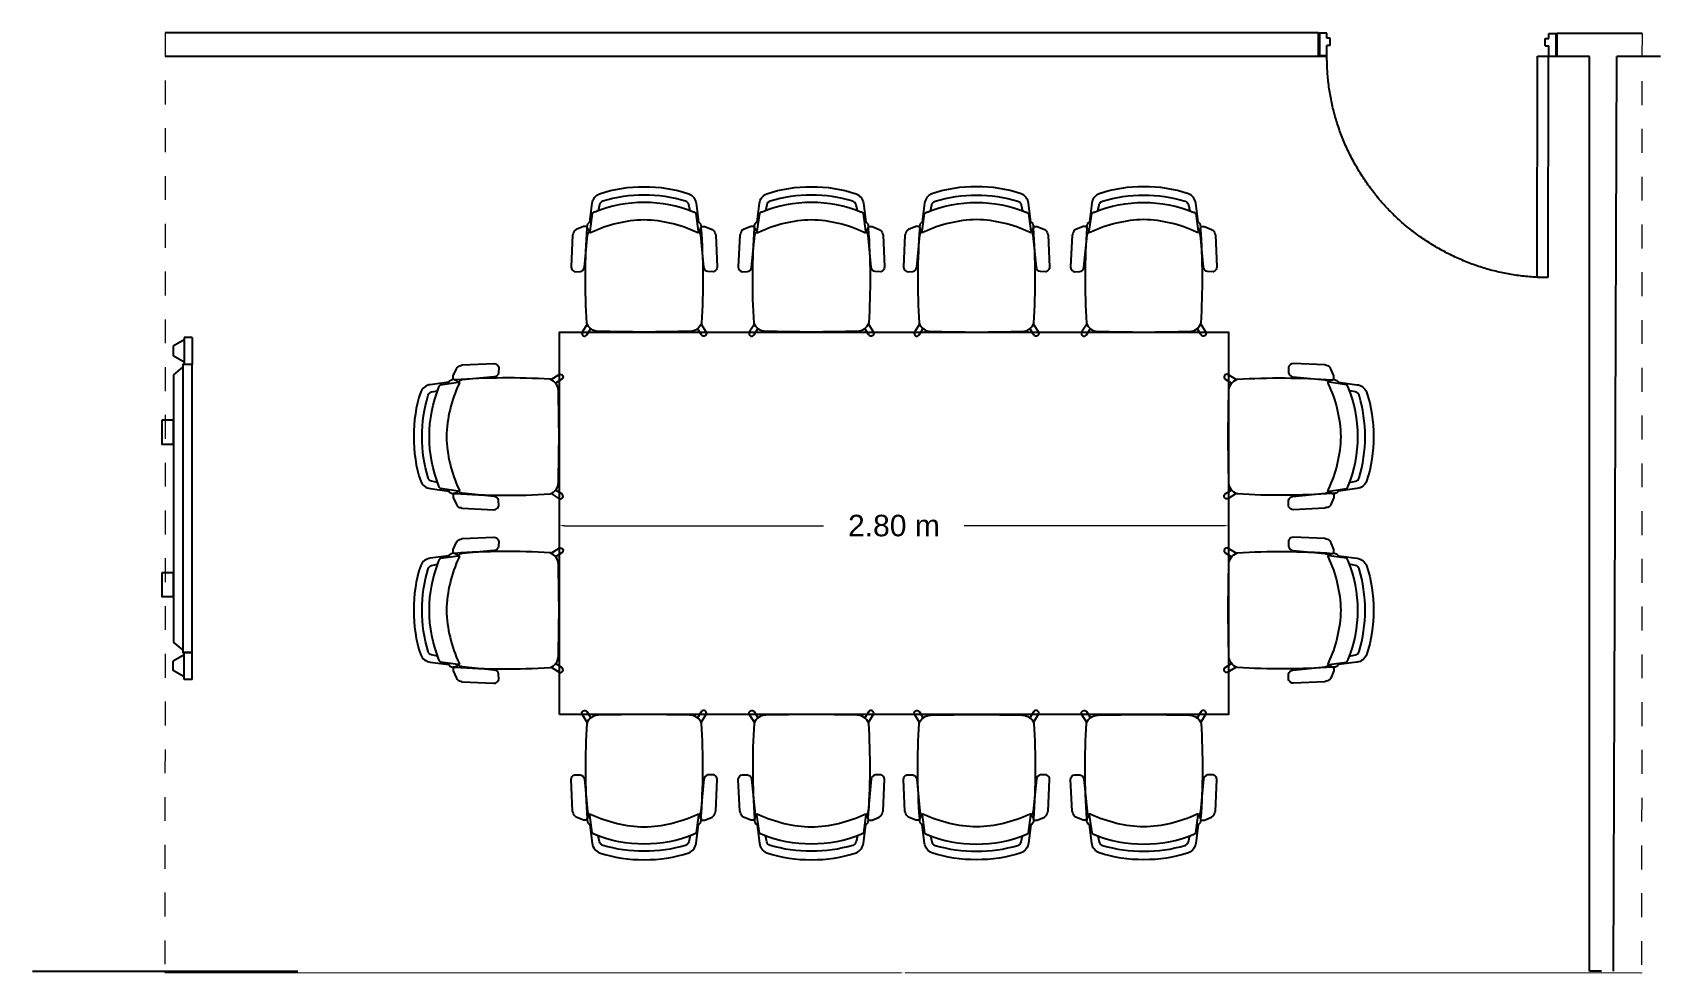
# Model space of a CAD drawing. Header units: metres. Extents: x -3.21 to 3.61, y -1.89 to 2.05.
import ezdxf

# ---------------------------------------------------------------- set-up
doc = ezdxf.new("R2010")
doc.units = ezdxf.units.M
for name, pattern in [('RayonDimensionSideLines', [0.02, 0, -0.02]), ('Style 0 2', [0]), ('Style 1865X1XXX0WALLS2 4', [0]), ('Style A320G  Permanent Solid Partitions 1', [0]), ('Style I321G  Virtual Partition 5', [0.03, 0.012, -0.018]), ('Style Partition 3', [0])]:
    doc.linetypes.add(name, pattern=pattern)
for name, color, linetype, true_color in [('A-210 G - Existing Structure 7', 251, 'Continuous', 0x696969), ('A-325G - Internal Doors 2', 7, 'Continuous', 0xffffff), ('Default 3', 20, 'Continuous', 0xff4800), ('Furniture 4', 251, 'Continuous', 0x696969), ('I-321G - Virtual Partition 5', 1, 'Continuous', 0xff0000), ('I-620G - Small Power 1', 1, 'Continuous', 0xff0000), ('WWM-FURNITURE-STORAGE 6', 18, 'Continuous', 0x000000)]:
    doc.layers.add(name, color=color, linetype=linetype, true_color=true_color)
doc.styles.add('Default dimension 5', font='', dxfattribs={"height": 0.002126})
doc.styles.add('Style 2', font='', dxfattribs={"height": 0.09})
doc.styles.get('Default dimension 5').set_extended_font_data('arial')
doc.styles.get('Style 2').set_extended_font_data('arial')
doc.dimstyles.new('Default dimension 5', dxfattribs={"dimtxt": 0.002126, "dimasz": 0.001063, "dimexe": 0, "dimexo": 0, "dimgap": 0.001772, "dimtad": 0, "dimtih": 1, "dimtoh": 1, "dimrnd": 0.01, "dimzin": 0, "dimdsep": 46, "dimtxsty": 'Default dimension 5', "dimblk": 'OPEN', "dimcen": 0.09, "dimadec": 0, "dimazin": 0, "dimtfac": 1, "dimtdec": 4, "dimtix": 1, "dimtofl": 0, "dimtmove": 2, "dimatfit": 3, "dimfxl": 1, "dimtolj": 1, "dimtzin": 0, "dimlwd": 5, "dimlwe": 5, "dimarcsym": 0})
doc.dimstyles.new('Style 2', dxfattribs={"dimtxt": 0.09, "dimasz": 0.02, "dimexe": 0, "dimexo": 0, "dimgap": 0.05, "dimtad": 0, "dimtih": 1, "dimtoh": 1, "dimrnd": 0.01, "dimzin": 0, "dimdsep": 46, "dimtxsty": 'Style 2', "dimcen": 0.09, "dimadec": 0, "dimazin": 0, "dimtfac": 1, "dimtdec": 4, "dimtix": 1, "dimtofl": 0, "dimtmove": 2, "dimatfit": 3, "dimfxl": 1, "dimtolj": 1, "dimtzin": 0, "dimlwd": 5, "dimlwe": 5, "dimarcsym": 0})

# ---------------------------------------------------------------- blocks, each defined once
blk = doc.blocks.new('ADL3A 2D_3')
at = {"layer": 'Furniture 4', "linetype": 'Style Partition 3'}
for points in [[(0.1731, 0.5484, -0.272236), (0.1869, 0.5335), (0.1924, 0.5085, -0.007255), (0.2067, 0.5028, -0.161316), (0.2175, 0.4962), (0.2279, 0.4225, 0.545644), (0.2277, 0.462), (0.2174, 0.5394, 0.27529), (0.1869, 0.5795, 0.083941), (0, 0.6084, 0.083941), (-0.1869, 0.5795, 0.27529), (-0.2174, 0.5394), (-0.2277, 0.462, 0.545644), (-0.2279, 0.4225), (-0.2175, 0.4962, -0.161316), (-0.2067, 0.5028, -0.007255), (-0.1924, 0.5085), (-0.1869, 0.5335, -0.272236), (-0.1731, 0.5484, -0.075274), (0, 0.5733, -0.075274), (0.1731, 0.5484)], [(0, 0.4714, 0.104535), (-0.2214, 0.4187, -0.885959), (-0.2279, 0.4225), (-0.2175, 0.4962, -0.161316), (-0.2067, 0.5028, -0.099963), (0, 0.5429, -0.099963), (0.2067, 0.5028, -0.161316), (0.2175, 0.4962), (0.2279, 0.4225, -0.885959), (0.2214, 0.4187, 0.104535), (0, 0.4714)], [(-0.2385, 0.443), (-0.2542, 0.443), (-0.2842, 0.4301, 0.264898), (-0.2973, 0.4111), (-0.2999, 0.4055), (-0.3061, 0.2729), (-0.3048, 0.2664, 0.253906), (-0.2901, 0.253), (-0.2671, 0.2533, 0.35042), (-0.2504, 0.2716), (-0.2373, 0.4058, -0.196711), (-0.2279, 0.4225, -0.263194), (-0.2385, 0.443)], [(-0.2379, 0.4368, 0.033698), (-0.24, 0.0377, 0.309527), (-0.1912, 0.0028, -0.001089), (0, 0, -0.001089), (0.1912, 0.0028, 0.309527), (0.24, 0.0377, 0.033698), (0.2379, 0.4368, -0.193122), (0.2279, 0.4225, -0.885959), (0.2214, 0.4187, 0.104535), (0, 0.4714, 0.104535), (-0.2214, 0.4187, -0.885959), (-0.2279, 0.4225, -0.193122), (-0.2379, 0.4368)], [(0.2385, 0.443), (0.2542, 0.443), (0.2842, 0.4301, -0.264898), (0.2973, 0.4111), (0.2999, 0.4055), (0.3061, 0.2729), (0.3048, 0.2664, -0.253906), (0.2901, 0.253), (0.2671, 0.2533, -0.35042), (0.2504, 0.2716), (0.2373, 0.4058, 0.196711), (0.2279, 0.4225, 0.263194), (0.2385, 0.443)]]:
    blk.add_lwpolyline(points, format="xyb", close=True, dxfattribs=at)
blk.add_lwpolyline([(-0.2379, 0.4376), (-0.2382, 0.4378)], dxfattribs=at)
for points in [[(-0.2385, 0.034), (-0.26, -0.0005, 0.873571), (-0.24, -0.0118), (-0.2236, 0.0147)], [(0.2385, 0.034), (0.26, -0.0005, -0.873571), (0.24, -0.0118), (0.2236, 0.0147)]]:
    blk.add_lwpolyline(points, format="xyb", dxfattribs=at)
blk = doc.blocks.new('TV_1')
at = {"layer": 'I-620G - Small Power 1', "linetype": 'Style 1865X1XXX0WALLS2 4'}
for points in [[(53.2252, 153.2392), (53.1252, 153.2392), (53.1252, 153.1902), (53.2252, 153.1902), (53.2252, 153.2392)], [(53.8632, 153.2392), (53.7632, 153.2392), (53.7632, 153.1902), (53.8632, 153.1902), (53.8632, 153.2392)]]:
    blk.add_lwpolyline(points, close=True, dxfattribs=at)
for points in [[(52.7887, 153.1448), (52.8153, 153.1912)], [(52.8153, 153.1912), (52.8552, 153.1912)], [(52.8817, 153.1448), (52.8552, 153.1912)], [(52.9017, 153.1512), (52.9342, 153.1902)], [(54.0542, 153.1902), (52.9342, 153.1902)], [(54.0867, 153.1512), (54.0542, 153.1902)], [(54.1067, 153.1448), (54.1333, 153.1912)], [(54.1732, 153.1912), (54.1333, 153.1912)], [(54.1997, 153.1448), (54.1732, 153.1912)], [(52.7787, 153.1112), (52.7787, 153.1448)], [(52.7787, 153.1448), (52.8917, 153.1448)], [(52.7787, 153.1112), (52.8917, 153.1112)], [(52.9017, 153.1512), (52.8917, 153.1512), (52.8917, 153.1112), (54.0967, 153.1112), (54.0967, 153.1512), (54.0867, 153.1512)], [(52.8917, 153.1112), (52.8917, 153.1448)], [(54.0867, 153.1512), (52.9017, 153.1512)], [(54.0967, 153.1112), (54.0967, 153.1448)], [(54.2097, 153.1448), (54.0967, 153.1448)], [(54.2097, 153.1112), (54.0967, 153.1112)], [(54.2097, 153.1112), (54.2097, 153.1448)]]:
    blk.add_lwpolyline(points, dxfattribs=at)
blk = doc.blocks.new('Door 926995Hoyez_2')
at = {"layer": 'A-325G - Internal Doors 2', "linetype": 'Style A320G  Permanent Solid Partitions 1'}
for points in [[(-0.4625, 0.974), (-0.4175, 0.974)], [(-0.4625, 0.048), (-0.4625, 0.974)], [(-0.4175, 0.974), (-0.4175, 0.048)], [(-0.4995, 0.05), (-0.4995, -0.05)], [(-0.4645, 0.048), (-0.4945, 0.048)], [(-0.4945, -0.048), (-0.4945, 0.048)], [(-0.4645, 0.048), (-0.4645, 0.004)], [(-0.4495, 0.004), (-0.4645, 0.004)], [(-0.4175, 0.048), (-0.4625, 0.048)], [(-0.4495, 0.004), (-0.4495, -0.027)], [(0.4495, 0.004), (0.4495, -0.027)], [(0.4495, 0.004), (0.4645, 0.004)], [(0.4645, 0.048), (0.4645, 0.004)], [(0.4645, 0.048), (0.4945, 0.048)], [(0.4945, -0.048), (0.4945, 0.048)], [(0.4995, 0.05), (0.4995, -0.05)], [(-0.4645, -0.048), (-0.4945, -0.048)], [(-0.4495, -0.027), (-0.4645, -0.027)], [(-0.4645, -0.027), (-0.4645, -0.048)], [(0.4495, -0.027), (0.4645, -0.027)], [(0.4645, -0.027), (0.4645, -0.048)], [(0.4645, -0.048), (0.4945, -0.048)]]:
    blk.add_lwpolyline(points, dxfattribs=at)
at = {"layer": 'A-325G - Internal Doors 2'}
for points in [[(-0.4625, 0.974), (-0.2144, 0.974), (0.0005, 0.8499)], [(0.0005, 0.8499), (0.2154, 0.7259), (0.3394, 0.511)], [(0.3394, 0.511), (0.4635, 0.2961), (0.4635, 0.048)]]:
    blk.add_open_spline(points, degree=2, dxfattribs=at)
blk = doc.blocks.new('*D5')
at = {"layer": 'Default 3', "color": 0, "linetype": 'RayonDimensionSideLines', "lineweight": 5}
for p, q in [((-1.0014, 0.7951), (-1.0014, -0.0151)), ((1.7986, 0.7951), (1.7986, -0.0151))]:
    blk.add_line(p, q, dxfattribs=at)
at = {"layer": 'Default 3', "color": 0, "lineweight": 5}
for p, q in [((-0.9814, -0.0151), (0.1044, -0.0151)), ((1.7786, -0.0151), (0.6929, -0.0151))]:
    blk.add_line(p, q, dxfattribs=at)
at = {"layer": 'Default 3', "color": 0}
for points in [[(-0.9814, -0.0118), (-0.9814, -0.0184), (-1.0014, -0.0151)], [(1.7786, -0.0184), (1.7786, -0.0118), (1.7986, -0.0151)]]:
    blk.add_solid(points, dxfattribs=at)
at = {"layer": 'Defpoints', "color": 0}
for p in [(-1.0014, 0.7951), (1.7986, 0.7951), (1.7986, -0.0151)]:
    blk.add_point(p, dxfattribs=at)
at = {"layer": 'Default 3', "color": 0, "insert": (0.3986, -0.0151), "char_height": 0.09, "attachment_point": 5, "style": 'Style 2'}
blk.add_mtext('\\A1;2.80 m', dxfattribs=at)
blk = doc.blocks.new('_Open')
at = {"color": 0, "linetype": 'ByBlock', "lineweight": -2}
for p, q in [((-1, 0.166667), (0, 0)), ((-1, -0.166667), (0, 0)), ((0, 0), (-1, 0))]:
    blk.add_line(p, q, dxfattribs=at)
blk = doc.blocks.new('*D6')
at = {"layer": 'Defpoints', "color": 0}
for p in [(-2.6512, 2.0486), (3.5296, 2.0459), (3.5279, -1.8878)]:
    blk.add_point(p, dxfattribs=at)
at = {"layer": 'WWM-FURNITURE-STORAGE 6', "color": 0, "linetype": 'RayonDimensionSideLines', "lineweight": 5}
for p, q in [((-2.6512, 2.0486), (-2.6528, -1.8851)), ((3.5296, 2.0459), (3.5279, -1.8878))]:
    blk.add_line(p, q, dxfattribs=at)
at = {"layer": 'WWM-FURNITURE-STORAGE 6', "color": 0, "lineweight": 5}
for p, q in [((-2.6518, -1.8851), (0.4301, -1.8865)), ((3.5269, -1.8878), (0.445, -1.8865))]:
    blk.add_line(p, q, dxfattribs=at)
at = {"layer": 'WWM-FURNITURE-STORAGE 6', "color": 0, "lineweight": 5, "xscale": 0.0010629921259843, "yscale": 0.0010629921259843, "zscale": 0.0010629921259843}
for p, rotation in [((-2.6528, -1.8851), 179.9755037110117), ((3.5279, -1.8878), 359.9755037110117)]:
    blk.add_blockref('_Open', p, dxfattribs=dict(at, rotation=rotation))
at = {"layer": 'WWM-FURNITURE-STORAGE 6', "color": 0, "insert": (0.4375, -1.8865), "char_height": 0.00213, "attachment_point": 5, "rotation": 359.9755, "style": 'Default dimension 5'}
blk.add_mtext('\\A1;6.18 m', dxfattribs=at)

msp = doc.modelspace()

# ---------------------------------------------------------------- linework, layer by layer
at = {"layer": 'A-210 G - Existing Structure 7', "linetype": 'Style Partition 3'}
msp.add_lwpolyline([(-3.2068, -1.8794), (-2.0958, -1.8794)], dxfattribs=at)
at = {"layer": 'A-325G - Internal Doors 2', "linetype": 'Style 0 2'}
for points in [[(2.175, 2.0486), (-2.6512, 2.0486)], [(3.5296, 2.0459), (3.174, 2.0459)], [(2.2109, 1.9486), (-2.6512, 1.9486)], [(3.3096, 1.9486), (3.0919, 1.9486)], [(3.3096, -1.8794), (3.3096, 1.9486)], [(3.4096, -1.8794), (3.4248, 1.9486)], [(3.6068, 1.9486), (3.4248, 1.9486)]]:
    msp.add_lwpolyline(points, dxfattribs=at)
at = {"layer": 'Furniture 4', "linetype": 'Style Partition 3'}
msp.add_lwpolyline([(-1.0014, -0.8049), (-1.0014, 0.7951), (1.7986, 0.7951), (1.7986, -0.8049), (-1.0014, -0.8049)], close=True, dxfattribs=at)
at = {"layer": 'I-321G - Virtual Partition 5', "linetype": 'Style I321G  Virtual Partition 5'}
msp.add_lwpolyline([(3.3596, -1.8794), (3.3096, -1.8794)], dxfattribs=at)

# ---------------------------------------------------------------- block references
at = {"layer": 'A-325G - Internal Doors 2', "rotation": 179.9170604639663}
msp.add_blockref('Door 926995Hoyez_2', (2.6745, 1.9986), dxfattribs=at)
at = {"layer": 'Furniture 4', "xscale": -1}
for p in [(-0.6469, 0.7951), (0.0531, 0.7951)]:
    msp.add_blockref('ADL3A 2D_3', p, dxfattribs=at)
at = {"layer": 'Furniture 4'}
for p in [(0.7442, 0.7951), (1.4442, 0.7951)]:
    msp.add_blockref('ADL3A 2D_3', p, dxfattribs=at)
for p, rotation in [((-1.0028, 0.3577), 90), ((-1.0028, -0.3689), 90), ((-0.6469, -0.8049), 180), ((0.0531, -0.8049), 180)]:
    msp.add_blockref('ADL3A 2D_3', p, dxfattribs=dict(at, rotation=rotation))
at = {"layer": 'Furniture 4', "xscale": -1}
for p, rotation in [((1.7972, 0.3577), 270), ((1.7972, -0.3689), 270), ((0.7442, -0.8049), 180), ((1.4442, -0.8049), 180)]:
    msp.add_blockref('ADL3A 2D_3', p, dxfattribs=dict(at, rotation=rotation))
at = {"layer": 'I-620G - Small Power 1', "rotation": 90}
msp.add_blockref('TV_1', (150.5729, -53.4371), dxfattribs=at)

# ---------------------------------------------------------------- dimensions: what is measured, and where the dimension line sits
at = {"layer": 'Default 3'}
dim = msp.add_aligned_dim(p1=(-1.0014, 0.7951), p2=(1.7986, 0.7951), distance=-0.8102, dimstyle='Style 2', override={"dimpost": ' m'}, dxfattribs=at)
dim.commit()
dim.dimension.update_dxf_attribs({"geometry": '*D5', "text_midpoint": (0.3986, -0.0151)})
at = {"layer": 'WWM-FURNITURE-STORAGE 6'}
dim = msp.add_aligned_dim(p1=(-2.6512, 2.0486), p2=(3.5296, 2.0459), distance=-3.9337, dimstyle='Default dimension 5', override={"dimpost": ' m'}, dxfattribs=at)
dim.commit()
dim.dimension.update_dxf_attribs({"geometry": '*D6', "text_midpoint": (0.4375, -1.8865), "text_rotation": -0.0245})

doc.saveas('drawing.dxf')
